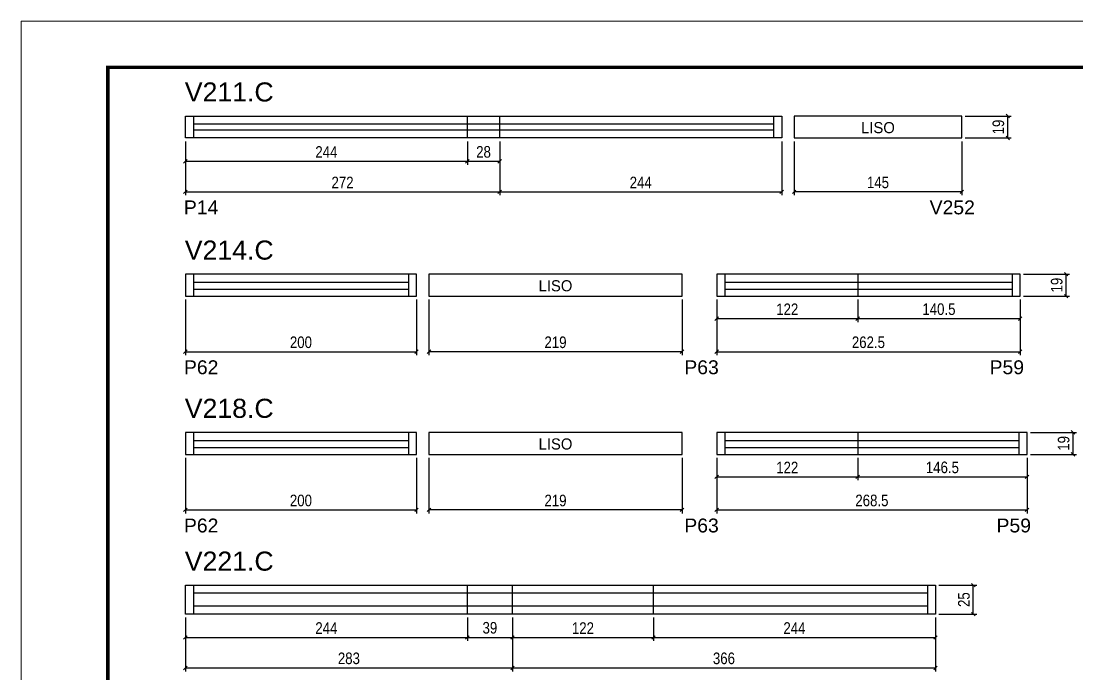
# Model space of a CAD drawing. Header units: millimetres. Extents: x 1959 to 8212, y 239 to 4735.
# Drawn here: x 5142 to 6056, y 3022 to 3587 of the extents above; entities that cross this region are included whole.
import ezdxf
from ezdxf.enums import TextEntityAlignment as Align

# ---------------------------------------------------------------- set-up
doc = ezdxf.new("R2010")
doc.units = ezdxf.units.MM
doc.linetypes.add('DASHED', pattern=[0.75, 0.5, -0.25])
for name, color, linetype in [('5', 5, 'Continuous'), ('COTA', 241, 'Continuous'), ('NOMENCLATURA', 7, 'Continuous'), ('Painéis', 200, 'Continuous'), ('SARR_2.2x7', 40, 'Continuous')]:
    doc.layers.add(name, color=color, linetype=linetype)
for name, color, linetype, lineweight in [('CARIMBO', 255, 'Continuous', 9), ('Folhas', 255, 'Continuous', 9), ('SARRAFO DE PRESSAO', 251, 'DASHED', 9)]:
    doc.layers.add(name, color=color, linetype=linetype, lineweight=lineweight)
doc.styles.add('COTA TECNICA', font='techl___.ttf', dxfattribs={"height": 10})
doc.styles.add('COTA TECNICA-50', font='techl___.ttf', dxfattribs={"height": 10})
doc.styles.get("Standard").update_dxf_attribs({"font": 'arial.ttf'})
doc.styles.add('Tecnologia', font='')
doc.styles.get('Tecnologia').set_extended_font_data('Forgotten Futurist')
doc.dimstyles.new('COTA PAINEL-50', dxfattribs={"dimtxt": 10, "dimasz": 3, "dimexe": 3, "dimexo": 3, "dimgap": 3, "dimtad": 1, "dimdec": 1, "dimzin": 12, "dimdsep": 46, "dimtxsty": 'COTA TECNICA-50', "dimblk1": 'OBLIQUE', "dimblk2": 'OBLIQUE', "dimsah": 1, "dimcen": 0.9, "dimclrd": 4, "dimclre": 4, "dimclrt": 240, "dimadec": 1, "dimazin": 3, "dimtfac": 1, "dimtdec": 1, "dimtmove": 0, "dimatfit": 3, "dimfxl": 1, "dimtolj": 1, "dimtzin": 12, "dimarcsym": 0})
doc.dimstyles.new('PAINEL', dxfattribs={"dimtxt": 10, "dimasz": 3, "dimexe": 3, "dimexo": 3, "dimgap": 3, "dimtad": 1, "dimdec": 1, "dimzin": 12, "dimdsep": 46, "dimtxsty": 'COTA TECNICA', "dimblk1": 'OBLIQUE', "dimblk2": 'OBLIQUE', "dimsah": 1, "dimcen": 0.9, "dimclrd": 4, "dimclre": 4, "dimclrt": 240, "dimadec": 1, "dimazin": 3, "dimtfac": 1, "dimtdec": 1, "dimtmove": 0, "dimatfit": 3, "dimfxl": 1, "dimtolj": 1, "dimtzin": 12, "dimarcsym": 0})

# ---------------------------------------------------------------- blocks, each defined once
blk = doc.blocks.new('9999999999')
at = {"layer": 'Folhas'}
blk.add_lwpolyline([(98138.98, 34190.21), (99623.98, 34190.21), (99623.98, 35240.21), (98138.98, 35240.21)], close=True, dxfattribs=at)
at = {"layer": 'Folhas', "color": 30, "const_width": 3}
blk.add_lwpolyline([(98213.98, 34230.21), (99583.98, 34230.21), (99583.98, 35200.21), (98213.98, 35200.21)], close=True, dxfattribs=at)
blk = doc.blocks.new('_Oblique')
at = {"color": 0, "linetype": 'ByBlock', "lineweight": -2}
blk.add_line((-0.5, -0.5), (0.5, 0.5), dxfattribs=at)
blk = doc.blocks.new('*D59')
at = {"layer": 'COTA', "color": 4, "linetype": 'ByBlock', "lineweight": -2, "transparency": 16777216}
for p, q in [((5284.36, 3482.54), (5284.36, 3435.96)), ((5556.36, 3482.54), (5556.36, 3435.96)), ((5284.36, 3438.96), (5556.36, 3438.96))]:
    blk.add_line(p, q, dxfattribs=at)
at = {"layer": 'Defpoints', "color": 0, "linetype": 'ByBlock', "transparency": 16777216}
for p in [(5284.36, 3485.54), (5556.36, 3485.54), (5556.36, 3438.96)]:
    blk.add_point(p, dxfattribs=at)
at = {"layer": 'COTA', "color": 4, "linetype": 'ByBlock', "lineweight": -2, "transparency": 16777216, "xscale": 3, "yscale": 3, "zscale": 3, "rotation": 180}
blk.add_blockref('_Oblique', (5284.36, 3438.96), dxfattribs=at)
at = {"layer": 'COTA', "color": 4, "linetype": 'ByBlock', "lineweight": -2, "transparency": 16777216, "xscale": 3, "yscale": 3, "zscale": 3}
blk.add_blockref('_Oblique', (5556.36, 3438.96), dxfattribs=at)
at = {"layer": 'COTA', "color": 240, "linetype": 'ByBlock', "transparency": 16777216, "insert": (5420.36, 3447.04), "char_height": 10, "attachment_point": 5, "style": 'COTA TECNICA-50'}
blk.add_mtext('\\A1;272', dxfattribs=at)
blk = doc.blocks.new('*D60')
at = {"layer": 'COTA', "color": 4, "linetype": 'ByBlock', "lineweight": -2, "transparency": 16777216}
for p, q in [((5556.36, 3482.54), (5556.36, 3435.96)), ((5800.36, 3482.54), (5800.36, 3435.96)), ((5556.36, 3438.96), (5800.36, 3438.96))]:
    blk.add_line(p, q, dxfattribs=at)
at = {"layer": 'Defpoints', "color": 0, "linetype": 'ByBlock', "transparency": 16777216}
for p in [(5556.36, 3485.54), (5800.36, 3485.54), (5800.36, 3438.96)]:
    blk.add_point(p, dxfattribs=at)
at = {"layer": 'COTA', "color": 4, "linetype": 'ByBlock', "lineweight": -2, "transparency": 16777216, "xscale": 3, "yscale": 3, "zscale": 3, "rotation": 180}
blk.add_blockref('_Oblique', (5556.36, 3438.96), dxfattribs=at)
at = {"layer": 'COTA', "color": 4, "linetype": 'ByBlock', "lineweight": -2, "transparency": 16777216, "xscale": 3, "yscale": 3, "zscale": 3}
blk.add_blockref('_Oblique', (5800.36, 3438.96), dxfattribs=at)
at = {"layer": 'COTA', "color": 240, "linetype": 'ByBlock', "transparency": 16777216, "insert": (5678.36, 3447.04), "char_height": 10, "attachment_point": 5, "style": 'COTA TECNICA-50'}
blk.add_mtext('\\A1;244', dxfattribs=at)
blk = doc.blocks.new('*D61')
at = {"layer": 'COTA', "color": 4, "lineweight": -2, "transparency": 16777216}
for p, q in [((5284.36, 3482.54), (5284.36, 3462.38)), ((5528.36, 3482.54), (5528.36, 3462.38)), ((5284.36, 3465.38), (5528.36, 3465.38))]:
    blk.add_line(p, q, dxfattribs=at)
at = {"layer": 'Defpoints', "color": 0, "transparency": 16777216}
for p in [(5284.36, 3485.54), (5528.36, 3485.54), (5528.36, 3465.38)]:
    blk.add_point(p, dxfattribs=at)
at = {"layer": 'COTA', "color": 4, "lineweight": -2, "transparency": 16777216, "xscale": 3, "yscale": 3, "zscale": 3, "rotation": 180}
blk.add_blockref('_Oblique', (5284.36, 3465.38), dxfattribs=at)
at = {"layer": 'COTA', "color": 4, "lineweight": -2, "transparency": 16777216, "xscale": 3, "yscale": 3, "zscale": 3}
blk.add_blockref('_Oblique', (5528.36, 3465.38), dxfattribs=at)
at = {"layer": 'COTA', "color": 240, "transparency": 16777216, "insert": (5406.36, 3473.45), "char_height": 10, "attachment_point": 5, "style": 'COTA TECNICA'}
blk.add_mtext('\\A1;244', dxfattribs=at)
blk = doc.blocks.new('*D62')
at = {"layer": 'COTA', "color": 4, "lineweight": -2, "transparency": 16777216}
for p, q in [((5528.36, 3482.54), (5528.36, 3462.38)), ((5556.36, 3482.54), (5556.36, 3462.38)), ((5528.36, 3465.38), (5556.36, 3465.38))]:
    blk.add_line(p, q, dxfattribs=at)
at = {"layer": 'Defpoints', "color": 0, "transparency": 16777216}
for p in [(5528.36, 3485.54), (5556.36, 3485.54), (5556.36, 3465.38)]:
    blk.add_point(p, dxfattribs=at)
at = {"layer": 'COTA', "color": 4, "lineweight": -2, "transparency": 16777216, "xscale": 3, "yscale": 3, "zscale": 3, "rotation": 180}
blk.add_blockref('_Oblique', (5528.36, 3465.38), dxfattribs=at)
at = {"layer": 'COTA', "color": 4, "lineweight": -2, "transparency": 16777216, "xscale": 3, "yscale": 3, "zscale": 3}
blk.add_blockref('_Oblique', (5556.36, 3465.38), dxfattribs=at)
at = {"layer": 'COTA', "color": 240, "transparency": 16777216, "insert": (5542.36, 3473.47), "char_height": 10, "attachment_point": 5, "style": 'COTA TECNICA'}
blk.add_mtext('\\A1;28', dxfattribs=at)
blk = doc.blocks.new('*D63')
at = {"layer": 'COTA', "color": 4, "lineweight": -2, "transparency": 16777216}
for p, q in [((5811.12, 3482.54), (5811.12, 3435.96)), ((5956.12, 3482.54), (5956.12, 3435.96)), ((5956.12, 3438.96), (5811.12, 3438.96))]:
    blk.add_line(p, q, dxfattribs=at)
at = {"layer": 'Defpoints', "color": 0, "transparency": 16777216}
for p in [(5811.12, 3485.54), (5956.12, 3485.54), (5811.12, 3438.96)]:
    blk.add_point(p, dxfattribs=at)
at = {"layer": 'COTA', "color": 4, "lineweight": -2, "transparency": 16777216, "xscale": 3, "yscale": 3, "zscale": 3, "rotation": 180}
blk.add_blockref('_Oblique', (5811.12, 3438.96), dxfattribs=at)
at = {"layer": 'COTA', "color": 4, "lineweight": -2, "transparency": 16777216, "xscale": 3, "yscale": 3, "zscale": 3}
blk.add_blockref('_Oblique', (5956.12, 3438.96), dxfattribs=at)
at = {"layer": 'COTA', "color": 240, "transparency": 16777216, "insert": (5883.62, 3447.07), "char_height": 10, "attachment_point": 5, "style": 'COTA TECNICA'}
blk.add_mtext('\\A1;145', dxfattribs=at)
blk = doc.blocks.new('*D64')
at = {"layer": 'COTA', "color": 4, "lineweight": -2, "transparency": 16777216}
for p, q in [((5959.12, 3504.54), (5998.91, 3504.54)), ((5995.91, 3485.54), (5995.91, 3504.54)), ((5959.12, 3485.54), (5998.91, 3485.54))]:
    blk.add_line(p, q, dxfattribs=at)
at = {"layer": 'Defpoints', "color": 0, "transparency": 16777216}
for p in [(5956.12, 3504.54), (5995.91, 3504.54), (5956.12, 3485.54)]:
    blk.add_point(p, dxfattribs=at)
at = {"layer": 'COTA', "color": 4, "lineweight": -2, "transparency": 16777216, "xscale": 3, "yscale": 3, "zscale": 3}
for p, rotation in [((5995.91, 3504.54), 90), ((5995.91, 3485.54), 270)]:
    blk.add_blockref('_Oblique', p, dxfattribs=dict(at, rotation=rotation))
at = {"layer": 'COTA', "color": 240, "transparency": 16777216, "insert": (5987.82, 3495.04), "char_height": 10, "attachment_point": 5, "rotation": 90, "style": 'COTA TECNICA'}
blk.add_mtext('\\A1;19', dxfattribs=at)
blk = doc.blocks.new('*D65')
at = {"layer": 'COTA', "color": 4, "linetype": 'ByBlock', "lineweight": -2, "transparency": 16777216}
for p, q in [((5284.36, 3345.77), (5284.36, 3297.68)), ((5484.36, 3345.77), (5484.36, 3297.68)), ((5284.36, 3300.68), (5484.36, 3300.68))]:
    blk.add_line(p, q, dxfattribs=at)
at = {"layer": 'Defpoints', "color": 0, "linetype": 'ByBlock', "transparency": 16777216}
for p in [(5284.36, 3348.77), (5484.36, 3348.77), (5484.36, 3300.68)]:
    blk.add_point(p, dxfattribs=at)
at = {"layer": 'COTA', "color": 4, "linetype": 'ByBlock', "lineweight": -2, "transparency": 16777216, "xscale": 3, "yscale": 3, "zscale": 3, "rotation": 180}
blk.add_blockref('_Oblique', (5284.36, 3300.68), dxfattribs=at)
at = {"layer": 'COTA', "color": 4, "linetype": 'ByBlock', "lineweight": -2, "transparency": 16777216, "xscale": 3, "yscale": 3, "zscale": 3}
blk.add_blockref('_Oblique', (5484.36, 3300.68), dxfattribs=at)
at = {"layer": 'COTA', "color": 240, "linetype": 'ByBlock', "transparency": 16777216, "insert": (5384.36, 3308.78), "char_height": 10, "attachment_point": 5, "style": 'COTA TECNICA-50'}
blk.add_mtext('\\A1;200', dxfattribs=at)
blk = doc.blocks.new('*D66')
at = {"layer": 'COTA', "color": 4, "lineweight": -2, "transparency": 16777216}
for p, q in [((5495.12, 3345.77), (5495.12, 3297.68)), ((5714.12, 3345.77), (5714.12, 3297.68)), ((5714.12, 3300.68), (5495.12, 3300.68))]:
    blk.add_line(p, q, dxfattribs=at)
at = {"layer": 'Defpoints', "color": 0, "transparency": 16777216}
for p in [(5495.12, 3348.77), (5714.12, 3348.77), (5495.12, 3300.68)]:
    blk.add_point(p, dxfattribs=at)
at = {"layer": 'COTA', "color": 4, "lineweight": -2, "transparency": 16777216, "xscale": 3, "yscale": 3, "zscale": 3, "rotation": 180}
blk.add_blockref('_Oblique', (5495.12, 3300.68), dxfattribs=at)
at = {"layer": 'COTA', "color": 4, "lineweight": -2, "transparency": 16777216, "xscale": 3, "yscale": 3, "zscale": 3}
blk.add_blockref('_Oblique', (5714.12, 3300.68), dxfattribs=at)
at = {"layer": 'COTA', "color": 240, "transparency": 16777216, "insert": (5604.62, 3308.77), "char_height": 10, "attachment_point": 5, "style": 'COTA TECNICA'}
blk.add_mtext('\\A1;219', dxfattribs=at)
blk = doc.blocks.new('*D67')
at = {"layer": 'COTA', "color": 4, "linetype": 'ByBlock', "lineweight": -2, "transparency": 16777216}
for p, q in [((5744.12, 3345.77), (5744.12, 3297.68)), ((6006.62, 3345.77), (6006.62, 3297.68)), ((5744.12, 3300.68), (6006.62, 3300.68))]:
    blk.add_line(p, q, dxfattribs=at)
at = {"layer": 'Defpoints', "color": 0, "linetype": 'ByBlock', "transparency": 16777216}
for p in [(5744.12, 3348.77), (6006.62, 3348.77), (6006.62, 3300.68)]:
    blk.add_point(p, dxfattribs=at)
at = {"layer": 'COTA', "color": 4, "linetype": 'ByBlock', "lineweight": -2, "transparency": 16777216, "xscale": 3, "yscale": 3, "zscale": 3, "rotation": 180}
blk.add_blockref('_Oblique', (5744.12, 3300.68), dxfattribs=at)
at = {"layer": 'COTA', "color": 4, "linetype": 'ByBlock', "lineweight": -2, "transparency": 16777216, "xscale": 3, "yscale": 3, "zscale": 3}
blk.add_blockref('_Oblique', (6006.62, 3300.68), dxfattribs=at)
at = {"layer": 'COTA', "color": 240, "linetype": 'ByBlock', "transparency": 16777216, "insert": (5875.37, 3308.79), "char_height": 10, "attachment_point": 5, "style": 'COTA TECNICA-50'}
blk.add_mtext('\\A1;262.5', dxfattribs=at)
blk = doc.blocks.new('*D68')
at = {"layer": 'COTA', "color": 4, "lineweight": -2, "transparency": 16777216}
for p, q in [((5744.12, 3345.77), (5744.12, 3326.3)), ((5866.12, 3345.77), (5866.12, 3326.3)), ((5744.12, 3329.3), (5866.12, 3329.3))]:
    blk.add_line(p, q, dxfattribs=at)
at = {"layer": 'Defpoints', "color": 0, "transparency": 16777216}
for p in [(5744.12, 3348.77), (5866.12, 3348.77), (5866.12, 3329.3)]:
    blk.add_point(p, dxfattribs=at)
at = {"layer": 'COTA', "color": 4, "lineweight": -2, "transparency": 16777216, "xscale": 3, "yscale": 3, "zscale": 3, "rotation": 180}
blk.add_blockref('_Oblique', (5744.12, 3329.3), dxfattribs=at)
at = {"layer": 'COTA', "color": 4, "lineweight": -2, "transparency": 16777216, "xscale": 3, "yscale": 3, "zscale": 3}
blk.add_blockref('_Oblique', (5866.12, 3329.3), dxfattribs=at)
at = {"layer": 'COTA', "color": 240, "transparency": 16777216, "insert": (5805.12, 3337.36), "char_height": 10, "attachment_point": 5, "style": 'COTA TECNICA'}
blk.add_mtext('\\A1;122', dxfattribs=at)
blk = doc.blocks.new('*D69')
at = {"layer": 'COTA', "color": 4, "lineweight": -2, "transparency": 16777216}
for p, q in [((5866.12, 3345.77), (5866.12, 3326.3)), ((6006.62, 3345.77), (6006.62, 3326.3)), ((5866.12, 3329.3), (6006.62, 3329.3))]:
    blk.add_line(p, q, dxfattribs=at)
at = {"layer": 'Defpoints', "color": 0, "transparency": 16777216}
for p in [(5866.12, 3348.77), (6006.62, 3348.77), (6006.62, 3329.3)]:
    blk.add_point(p, dxfattribs=at)
at = {"layer": 'COTA', "color": 4, "lineweight": -2, "transparency": 16777216, "xscale": 3, "yscale": 3, "zscale": 3, "rotation": 180}
blk.add_blockref('_Oblique', (5866.12, 3329.3), dxfattribs=at)
at = {"layer": 'COTA', "color": 4, "lineweight": -2, "transparency": 16777216, "xscale": 3, "yscale": 3, "zscale": 3}
blk.add_blockref('_Oblique', (6006.62, 3329.3), dxfattribs=at)
at = {"layer": 'COTA', "color": 240, "transparency": 16777216, "insert": (5936.37, 3337.41), "char_height": 10, "attachment_point": 5, "style": 'COTA TECNICA'}
blk.add_mtext('\\A1;140.5', dxfattribs=at)
blk = doc.blocks.new('*D70')
at = {"layer": 'COTA', "color": 4, "lineweight": -2, "transparency": 16777216}
for p, q in [((6009.62, 3367.77), (6049.41, 3367.77)), ((6046.41, 3348.77), (6046.41, 3367.77)), ((6009.62, 3348.77), (6049.41, 3348.77))]:
    blk.add_line(p, q, dxfattribs=at)
at = {"layer": 'Defpoints', "color": 0, "transparency": 16777216}
for p in [(6006.62, 3367.77), (6046.41, 3367.77), (6006.62, 3348.77)]:
    blk.add_point(p, dxfattribs=at)
at = {"layer": 'COTA', "color": 4, "lineweight": -2, "transparency": 16777216, "xscale": 3, "yscale": 3, "zscale": 3}
for p, rotation in [((6046.41, 3367.77), 90), ((6046.41, 3348.77), 270)]:
    blk.add_blockref('_Oblique', p, dxfattribs=dict(at, rotation=rotation))
at = {"layer": 'COTA', "color": 240, "transparency": 16777216, "insert": (6038.32, 3358.27), "char_height": 10, "attachment_point": 5, "rotation": 90, "style": 'COTA TECNICA'}
blk.add_mtext('\\A1;19', dxfattribs=at)
blk = doc.blocks.new('*D71')
at = {"layer": 'COTA', "color": 4, "linetype": 'ByBlock', "lineweight": -2, "transparency": 16777216}
for p, q in [((5284.36, 3208.89), (5284.36, 3160.8)), ((5484.36, 3208.89), (5484.36, 3160.8)), ((5284.36, 3163.8), (5484.36, 3163.8))]:
    blk.add_line(p, q, dxfattribs=at)
at = {"layer": 'Defpoints', "color": 0, "linetype": 'ByBlock', "transparency": 16777216}
for p in [(5284.36, 3211.89), (5484.36, 3211.89), (5484.36, 3163.8)]:
    blk.add_point(p, dxfattribs=at)
at = {"layer": 'COTA', "color": 4, "linetype": 'ByBlock', "lineweight": -2, "transparency": 16777216, "xscale": 3, "yscale": 3, "zscale": 3, "rotation": 180}
blk.add_blockref('_Oblique', (5284.36, 3163.8), dxfattribs=at)
at = {"layer": 'COTA', "color": 4, "linetype": 'ByBlock', "lineweight": -2, "transparency": 16777216, "xscale": 3, "yscale": 3, "zscale": 3}
blk.add_blockref('_Oblique', (5484.36, 3163.8), dxfattribs=at)
at = {"layer": 'COTA', "color": 240, "linetype": 'ByBlock', "transparency": 16777216, "insert": (5384.36, 3171.91), "char_height": 10, "attachment_point": 5, "style": 'COTA TECNICA-50'}
blk.add_mtext('\\A1;200', dxfattribs=at)
blk = doc.blocks.new('*D75')
at = {"layer": 'COTA', "color": 4, "lineweight": -2, "transparency": 16777216}
for p, q in [((5495.12, 3208.89), (5495.12, 3160.8)), ((5714.12, 3208.89), (5714.12, 3160.8)), ((5714.12, 3163.8), (5495.12, 3163.8))]:
    blk.add_line(p, q, dxfattribs=at)
at = {"layer": 'Defpoints', "color": 0, "transparency": 16777216}
for p in [(5495.12, 3211.89), (5714.12, 3211.89), (5495.12, 3163.8)]:
    blk.add_point(p, dxfattribs=at)
at = {"layer": 'COTA', "color": 4, "lineweight": -2, "transparency": 16777216, "xscale": 3, "yscale": 3, "zscale": 3, "rotation": 180}
blk.add_blockref('_Oblique', (5495.12, 3163.8), dxfattribs=at)
at = {"layer": 'COTA', "color": 4, "lineweight": -2, "transparency": 16777216, "xscale": 3, "yscale": 3, "zscale": 3}
blk.add_blockref('_Oblique', (5714.12, 3163.8), dxfattribs=at)
at = {"layer": 'COTA', "color": 240, "transparency": 16777216, "insert": (5604.62, 3171.89), "char_height": 10, "attachment_point": 5, "style": 'COTA TECNICA'}
blk.add_mtext('\\A1;219', dxfattribs=at)
blk = doc.blocks.new('*D76')
at = {"layer": 'COTA', "color": 4, "linetype": 'ByBlock', "lineweight": -2, "transparency": 16777216}
for p, q in [((5744.12, 3208.89), (5744.12, 3160.8)), ((6012.62, 3208.89), (6012.62, 3160.8)), ((5744.12, 3163.8), (6012.62, 3163.8))]:
    blk.add_line(p, q, dxfattribs=at)
at = {"layer": 'Defpoints', "color": 0, "linetype": 'ByBlock', "transparency": 16777216}
for p in [(5744.12, 3211.89), (6012.62, 3211.89), (6012.62, 3163.8)]:
    blk.add_point(p, dxfattribs=at)
at = {"layer": 'COTA', "color": 4, "linetype": 'ByBlock', "lineweight": -2, "transparency": 16777216, "xscale": 3, "yscale": 3, "zscale": 3, "rotation": 180}
blk.add_blockref('_Oblique', (5744.12, 3163.8), dxfattribs=at)
at = {"layer": 'COTA', "color": 4, "linetype": 'ByBlock', "lineweight": -2, "transparency": 16777216, "xscale": 3, "yscale": 3, "zscale": 3}
blk.add_blockref('_Oblique', (6012.62, 3163.8), dxfattribs=at)
at = {"layer": 'COTA', "color": 240, "linetype": 'ByBlock', "transparency": 16777216, "insert": (5878.37, 3171.94), "char_height": 10, "attachment_point": 5, "style": 'COTA TECNICA-50'}
blk.add_mtext('\\A1;268.5', dxfattribs=at)
blk = doc.blocks.new('*D72')
at = {"layer": 'COTA', "color": 4, "lineweight": -2, "transparency": 16777216}
for p, q in [((5744.12, 3208.89), (5744.12, 3189.43)), ((5866.12, 3208.89), (5866.12, 3189.43)), ((5744.12, 3192.43), (5866.12, 3192.43))]:
    blk.add_line(p, q, dxfattribs=at)
at = {"layer": 'Defpoints', "color": 0, "transparency": 16777216}
for p in [(5744.12, 3211.89), (5866.12, 3211.89), (5866.12, 3192.43)]:
    blk.add_point(p, dxfattribs=at)
at = {"layer": 'COTA', "color": 4, "lineweight": -2, "transparency": 16777216, "xscale": 3, "yscale": 3, "zscale": 3, "rotation": 180}
blk.add_blockref('_Oblique', (5744.12, 3192.43), dxfattribs=at)
at = {"layer": 'COTA', "color": 4, "lineweight": -2, "transparency": 16777216, "xscale": 3, "yscale": 3, "zscale": 3}
blk.add_blockref('_Oblique', (5866.12, 3192.43), dxfattribs=at)
at = {"layer": 'COTA', "color": 240, "transparency": 16777216, "insert": (5805.12, 3200.48), "char_height": 10, "attachment_point": 5, "style": 'COTA TECNICA'}
blk.add_mtext('\\A1;122', dxfattribs=at)
blk = doc.blocks.new('*D73')
at = {"layer": 'COTA', "color": 4, "lineweight": -2, "transparency": 16777216}
for p, q in [((5866.12, 3208.89), (5866.12, 3189.43)), ((6012.62, 3208.89), (6012.62, 3189.43)), ((5866.12, 3192.43), (6012.62, 3192.43))]:
    blk.add_line(p, q, dxfattribs=at)
at = {"layer": 'Defpoints', "color": 0, "transparency": 16777216}
for p in [(5866.12, 3211.89), (6012.62, 3211.89), (6012.62, 3192.43)]:
    blk.add_point(p, dxfattribs=at)
at = {"layer": 'COTA', "color": 4, "lineweight": -2, "transparency": 16777216, "xscale": 3, "yscale": 3, "zscale": 3, "rotation": 180}
blk.add_blockref('_Oblique', (5866.12, 3192.43), dxfattribs=at)
at = {"layer": 'COTA', "color": 4, "lineweight": -2, "transparency": 16777216, "xscale": 3, "yscale": 3, "zscale": 3}
blk.add_blockref('_Oblique', (6012.62, 3192.43), dxfattribs=at)
at = {"layer": 'COTA', "color": 240, "transparency": 16777216, "insert": (5939.37, 3200.54), "char_height": 10, "attachment_point": 5, "style": 'COTA TECNICA'}
blk.add_mtext('\\A1;146.5', dxfattribs=at)
blk = doc.blocks.new('*D74')
at = {"layer": 'COTA', "color": 4, "lineweight": -2, "transparency": 16777216}
for p, q in [((6015.62, 3230.89), (6055.41, 3230.89)), ((6052.41, 3211.89), (6052.41, 3230.89)), ((6015.62, 3211.89), (6055.41, 3211.89))]:
    blk.add_line(p, q, dxfattribs=at)
at = {"layer": 'Defpoints', "color": 0, "transparency": 16777216}
for p in [(6012.62, 3230.89), (6052.41, 3230.89), (6012.62, 3211.89)]:
    blk.add_point(p, dxfattribs=at)
at = {"layer": 'COTA', "color": 4, "lineweight": -2, "transparency": 16777216, "xscale": 3, "yscale": 3, "zscale": 3}
for p, rotation in [((6052.41, 3230.89), 90), ((6052.41, 3211.89), 270)]:
    blk.add_blockref('_Oblique', p, dxfattribs=dict(at, rotation=rotation))
at = {"layer": 'COTA', "color": 240, "transparency": 16777216, "insert": (6044.32, 3221.39), "char_height": 10, "attachment_point": 5, "rotation": 90, "style": 'COTA TECNICA'}
blk.add_mtext('\\A1;19', dxfattribs=at)
blk = doc.blocks.new('*D77')
at = {"layer": 'COTA', "color": 4, "linetype": 'ByBlock', "lineweight": -2, "transparency": 16777216}
for p, q in [((5284.36, 3070.7), (5284.36, 3024.12)), ((5567.36, 3070.7), (5567.36, 3024.12)), ((5284.36, 3027.12), (5567.36, 3027.12))]:
    blk.add_line(p, q, dxfattribs=at)
at = {"layer": 'Defpoints', "color": 0, "linetype": 'ByBlock', "transparency": 16777216}
for p in [(5284.36, 3073.7), (5567.36, 3073.7), (5567.36, 3027.12)]:
    blk.add_point(p, dxfattribs=at)
at = {"layer": 'COTA', "color": 4, "linetype": 'ByBlock', "lineweight": -2, "transparency": 16777216, "xscale": 3, "yscale": 3, "zscale": 3, "rotation": 180}
blk.add_blockref('_Oblique', (5284.36, 3027.12), dxfattribs=at)
at = {"layer": 'COTA', "color": 4, "linetype": 'ByBlock', "lineweight": -2, "transparency": 16777216, "xscale": 3, "yscale": 3, "zscale": 3}
blk.add_blockref('_Oblique', (5567.36, 3027.12), dxfattribs=at)
at = {"layer": 'COTA', "color": 240, "linetype": 'ByBlock', "transparency": 16777216, "insert": (5425.86, 3035.36), "char_height": 10, "attachment_point": 5, "style": 'COTA TECNICA-50'}
blk.add_mtext('\\A1;283', dxfattribs=at)
blk = doc.blocks.new('*D78')
at = {"layer": 'COTA', "color": 4, "linetype": 'ByBlock', "lineweight": -2, "transparency": 16777216}
for p, q in [((5567.36, 3070.7), (5567.36, 3024.12)), ((5933.36, 3070.7), (5933.36, 3024.12)), ((5567.36, 3027.12), (5933.36, 3027.12))]:
    blk.add_line(p, q, dxfattribs=at)
at = {"layer": 'Defpoints', "color": 0, "linetype": 'ByBlock', "transparency": 16777216}
for p in [(5567.36, 3073.7), (5933.36, 3073.7), (5933.36, 3027.12)]:
    blk.add_point(p, dxfattribs=at)
at = {"layer": 'COTA', "color": 4, "linetype": 'ByBlock', "lineweight": -2, "transparency": 16777216, "xscale": 3, "yscale": 3, "zscale": 3, "rotation": 180}
blk.add_blockref('_Oblique', (5567.36, 3027.12), dxfattribs=at)
at = {"layer": 'COTA', "color": 4, "linetype": 'ByBlock', "lineweight": -2, "transparency": 16777216, "xscale": 3, "yscale": 3, "zscale": 3}
blk.add_blockref('_Oblique', (5933.36, 3027.12), dxfattribs=at)
at = {"layer": 'COTA', "color": 240, "linetype": 'ByBlock', "transparency": 16777216, "insert": (5750.36, 3035.34), "char_height": 10, "attachment_point": 5, "style": 'COTA TECNICA-50'}
blk.add_mtext('\\A1;366', dxfattribs=at)
blk = doc.blocks.new('*D79')
at = {"layer": 'COTA', "color": 4, "lineweight": -2, "transparency": 16777216}
for p, q in [((5936.36, 3098.7), (5969.13, 3098.7)), ((5966.13, 3073.7), (5966.13, 3098.7)), ((5936.36, 3073.7), (5969.13, 3073.7))]:
    blk.add_line(p, q, dxfattribs=at)
at = {"layer": 'Defpoints', "color": 0, "transparency": 16777216}
for p in [(5933.36, 3098.7), (5966.13, 3098.7), (5933.36, 3073.7)]:
    blk.add_point(p, dxfattribs=at)
at = {"layer": 'COTA', "color": 4, "lineweight": -2, "transparency": 16777216, "xscale": 3, "yscale": 3, "zscale": 3}
for p, rotation in [((5966.13, 3098.7), 90), ((5966.13, 3073.7), 270)]:
    blk.add_blockref('_Oblique', p, dxfattribs=dict(at, rotation=rotation))
at = {"layer": 'COTA', "color": 240, "transparency": 16777216, "insert": (5958.02, 3086.2), "char_height": 10, "attachment_point": 5, "rotation": 90, "style": 'COTA TECNICA'}
blk.add_mtext('\\A1;25', dxfattribs=at)
blk = doc.blocks.new('*D81')
at = {"layer": 'COTA', "color": 4, "lineweight": -2, "transparency": 16777216}
for p, q in [((5284.36, 3070.7), (5284.36, 3050.53)), ((5528.36, 3070.7), (5528.36, 3050.53)), ((5284.36, 3053.53), (5528.36, 3053.53))]:
    blk.add_line(p, q, dxfattribs=at)
at = {"layer": 'Defpoints', "color": 0, "transparency": 16777216}
for p in [(5284.36, 3073.7), (5528.36, 3073.7), (5528.36, 3053.53)]:
    blk.add_point(p, dxfattribs=at)
at = {"layer": 'COTA', "color": 4, "lineweight": -2, "transparency": 16777216, "xscale": 3, "yscale": 3, "zscale": 3, "rotation": 180}
blk.add_blockref('_Oblique', (5284.36, 3053.53), dxfattribs=at)
at = {"layer": 'COTA', "color": 4, "lineweight": -2, "transparency": 16777216, "xscale": 3, "yscale": 3, "zscale": 3}
blk.add_blockref('_Oblique', (5528.36, 3053.53), dxfattribs=at)
at = {"layer": 'COTA', "color": 240, "transparency": 16777216, "insert": (5406.36, 3061.61), "char_height": 10, "attachment_point": 5, "style": 'COTA TECNICA'}
blk.add_mtext('\\A1;244', dxfattribs=at)
blk = doc.blocks.new('*D82')
at = {"layer": 'COTA', "color": 4, "lineweight": -2, "transparency": 16777216}
for p, q in [((5528.36, 3070.7), (5528.36, 3050.53)), ((5567.36, 3070.7), (5567.36, 3050.53)), ((5528.36, 3053.53), (5567.36, 3053.53))]:
    blk.add_line(p, q, dxfattribs=at)
at = {"layer": 'Defpoints', "color": 0, "transparency": 16777216}
for p in [(5528.36, 3073.7), (5567.36, 3073.7), (5567.36, 3053.53)]:
    blk.add_point(p, dxfattribs=at)
at = {"layer": 'COTA', "color": 4, "lineweight": -2, "transparency": 16777216, "xscale": 3, "yscale": 3, "zscale": 3, "rotation": 180}
blk.add_blockref('_Oblique', (5528.36, 3053.53), dxfattribs=at)
at = {"layer": 'COTA', "color": 4, "lineweight": -2, "transparency": 16777216, "xscale": 3, "yscale": 3, "zscale": 3}
blk.add_blockref('_Oblique', (5567.36, 3053.53), dxfattribs=at)
at = {"layer": 'COTA', "color": 240, "transparency": 16777216, "insert": (5547.86, 3061.78), "char_height": 10, "attachment_point": 5, "style": 'COTA TECNICA'}
blk.add_mtext('\\A1;39', dxfattribs=at)
blk = doc.blocks.new('*D83')
at = {"layer": 'COTA', "color": 4, "lineweight": -2, "transparency": 16777216}
for p, q in [((5567.36, 3070.7), (5567.36, 3050.53)), ((5689.36, 3070.7), (5689.36, 3050.53)), ((5567.36, 3053.53), (5689.36, 3053.53))]:
    blk.add_line(p, q, dxfattribs=at)
at = {"layer": 'Defpoints', "color": 0, "transparency": 16777216}
for p in [(5567.36, 3073.7), (5689.36, 3073.7), (5689.36, 3053.53)]:
    blk.add_point(p, dxfattribs=at)
at = {"layer": 'COTA', "color": 4, "lineweight": -2, "transparency": 16777216, "xscale": 3, "yscale": 3, "zscale": 3, "rotation": 180}
blk.add_blockref('_Oblique', (5567.36, 3053.53), dxfattribs=at)
at = {"layer": 'COTA', "color": 4, "lineweight": -2, "transparency": 16777216, "xscale": 3, "yscale": 3, "zscale": 3}
blk.add_blockref('_Oblique', (5689.36, 3053.53), dxfattribs=at)
at = {"layer": 'COTA', "color": 240, "transparency": 16777216, "insert": (5628.36, 3061.59), "char_height": 10, "attachment_point": 5, "style": 'COTA TECNICA'}
blk.add_mtext('\\A1;122', dxfattribs=at)
blk = doc.blocks.new('*D80')
at = {"layer": 'COTA', "color": 4, "lineweight": -2, "transparency": 16777216}
for p, q in [((5689.36, 3070.7), (5689.36, 3050.53)), ((5933.36, 3070.7), (5933.36, 3050.53)), ((5689.36, 3053.53), (5933.36, 3053.53))]:
    blk.add_line(p, q, dxfattribs=at)
at = {"layer": 'Defpoints', "color": 0, "transparency": 16777216}
for p in [(5689.36, 3073.7), (5933.36, 3073.7), (5933.36, 3053.53)]:
    blk.add_point(p, dxfattribs=at)
at = {"layer": 'COTA', "color": 4, "lineweight": -2, "transparency": 16777216, "xscale": 3, "yscale": 3, "zscale": 3, "rotation": 180}
blk.add_blockref('_Oblique', (5689.36, 3053.53), dxfattribs=at)
at = {"layer": 'COTA', "color": 4, "lineweight": -2, "transparency": 16777216, "xscale": 3, "yscale": 3, "zscale": 3}
blk.add_blockref('_Oblique', (5933.36, 3053.53), dxfattribs=at)
at = {"layer": 'COTA', "color": 240, "transparency": 16777216, "insert": (5811.36, 3061.61), "char_height": 10, "attachment_point": 5, "style": 'COTA TECNICA'}
blk.add_mtext('\\A1;244', dxfattribs=at)

msp = doc.modelspace()

# ---------------------------------------------------------------- linework, layer by layer
at = {"layer": 'Painéis', "linetype": 'ByBlock'}
for p, q in [((5528.36, 3485.54), (5528.36, 3504.54)), ((5556.36, 3485.54), (5556.36, 3504.54)), ((5866.12, 3367.77), (5866.12, 3348.77)), ((5866.12, 3230.89), (5866.12, 3211.89)), ((5528.36, 3073.7), (5528.36, 3098.7)), ((5567.36, 3073.7), (5567.36, 3098.7)), ((5689.36, 3073.7), (5689.36, 3098.7))]:
    msp.add_line(p, q, dxfattribs=at)
for points in [[(5284.36, 3504.54), (5800.36, 3504.54), (5800.36, 3485.54), (5284.36, 3485.54)], [(5811.12, 3485.54), (5956.12, 3485.54), (5956.12, 3504.54), (5811.12, 3504.54)], [(5284.36, 3367.77), (5284.36, 3348.77), (5484.36, 3348.77), (5484.36, 3367.77)], [(5495.12, 3348.77), (5714.12, 3348.77), (5714.12, 3367.77), (5495.12, 3367.77)], [(5744.12, 3367.77), (5744.12, 3348.77), (6006.62, 3348.77), (6006.62, 3367.77)], [(5284.36, 3230.89), (5284.36, 3211.89), (5484.36, 3211.89), (5484.36, 3230.89)], [(5495.12, 3211.89), (5714.12, 3211.89), (5714.12, 3230.89), (5495.12, 3230.89)], [(5744.12, 3230.89), (5744.12, 3211.89), (6012.62, 3211.89), (6012.62, 3230.89)], [(5284.36, 3098.7), (5933.36, 3098.7), (5933.36, 3073.7), (5284.36, 3073.7)]]:
    msp.add_lwpolyline(points, close=True, dxfattribs=at)
at = {"layer": 'SARR_2.2x7', "linetype": 'Continuous'}
for p, q in [((5291.36, 3504.54), (5291.36, 3485.54)), ((5793.36, 3504.54), (5793.36, 3485.54)), ((5556.36, 3497.54), (5291.36, 3497.54)), ((5291.36, 3492.54), (5556.36, 3492.54)), ((5793.36, 3497.54), (5556.36, 3497.54)), ((5556.36, 3492.54), (5793.36, 3492.54)), ((5291.36, 3367.77), (5291.36, 3348.77)), ((5477.36, 3367.77), (5477.36, 3348.77)), ((5751.12, 3367.77), (5751.12, 3348.77)), ((5999.62, 3367.77), (5999.62, 3348.77)), ((5291.36, 3360.77), (5477.36, 3360.77)), ((5291.36, 3354.77), (5477.36, 3354.77)), ((5751.12, 3360.77), (5999.62, 3360.77)), ((5751.12, 3354.77), (5999.62, 3354.77)), ((5291.36, 3230.89), (5291.36, 3211.89)), ((5477.36, 3230.89), (5477.36, 3211.89)), ((5751.12, 3230.89), (5751.12, 3211.89)), ((6005.62, 3230.89), (6005.62, 3211.89)), ((5291.36, 3223.89), (5477.36, 3223.89)), ((5291.36, 3217.89), (5477.36, 3217.89)), ((5751.12, 3223.89), (6005.62, 3223.89)), ((5751.12, 3217.89), (6005.62, 3217.89)), ((5291.36, 3098.7), (5291.36, 3073.7)), ((5926.36, 3098.7), (5926.36, 3073.7)), ((5567.36, 3091.7), (5291.36, 3091.7)), ((5926.36, 3091.7), (5567.36, 3091.7)), ((5291.36, 3080.7), (5567.36, 3080.7)), ((5567.36, 3080.7), (5926.36, 3080.7))]:
    msp.add_line(p, q, dxfattribs=at)

# ---------------------------------------------------------------- block references
at = {"layer": 'SARRAFO DE PRESSAO', "color": 6, "linetype": 'ByBlock'}
msp.add_blockref('9999999999', (-92996.71, -31653.56), dxfattribs=at)

# ---------------------------------------------------------------- texts
at = {"layer": '5', "linetype": 'Continuous'}
for s, rotation, p in [('P14', 359.99996, (5283.1, 3419.5)), ('V252', 359.99996, (5928.32, 3419.5)), ('P62', 0.00004, (5283.14, 3281.22)), ('P63', 0.00004, (5716.07, 3281.22)), ('P59', 0.00004, (5980.21, 3281.22)), ('P62', 0.00004, (5283.14, 3144.34)), ('P63', 0.00004, (5716.07, 3144.34)), ('P59', 0.00004, (5986.21, 3144.34))]:
    msp.add_text(s, height=12, rotation=rotation, dxfattribs=at).set_placement(p)
at = {"layer": 'CARIMBO', "style": 'Tecnologia'}
for p in [(5883.62, 3489.71), (5604.62, 3352.93), (5604.62, 3216.05)]:
    msp.add_text('LISO', height=9.599, dxfattribs=at).set_placement(p, align=Align.CENTER)
at = {"layer": 'NOMENCLATURA', "linetype": 'Continuous'}
for s, p in [('V211.C', (5283.89, 3517.11)), ('V214.C', (5283.89, 3380.33)), ('V218.C', (5283.89, 3243.46)), ('V221.C', (5283.89, 3111.26))]:
    msp.add_text(s, height=16.5, dxfattribs=at).set_placement(p)

# ---------------------------------------------------------------- dimensions: what is measured, and where the dimension line sits
at = {"layer": 'COTA'}
for base, p1, p2, picture, middle in [((5995.91, 3504.54), (5956.12, 3485.54), (5956.12, 3504.54), '*D64', (5987.82, 3495.04)), ((6046.41, 3367.77), (6006.62, 3348.77), (6006.62, 3367.77), '*D70', (6038.32, 3358.27)), ((6052.41, 3230.89), (6012.62, 3211.89), (6012.62, 3230.89), '*D74', (6044.32, 3221.39)), ((5966.13, 3098.7), (5933.36, 3073.7), (5933.36, 3098.7), '*D79', (5958.02, 3086.2))]:
    dim = msp.add_linear_dim(base=base, p1=p1, p2=p2, angle=90, dimstyle='PAINEL', dxfattribs=at)
    dim.commit()
    dim.dimension.update_dxf_attribs({"geometry": picture, "text_midpoint": middle})
at = {"layer": 'COTA', "color": 1, "linetype": 'ByBlock'}
for base, p1, p2, picture, middle in [((5556.36, 3438.96), (5284.36, 3485.54), (5556.36, 3485.54), '*D59', (5420.36, 3447.04)), ((5800.36, 3438.96), (5556.36, 3485.54), (5800.36, 3485.54), '*D60', (5678.36, 3447.04)), ((5484.36, 3300.68), (5284.36, 3348.77), (5484.36, 3348.77), '*D65', (5384.36, 3308.78)), ((6006.62, 3300.68), (5744.12, 3348.77), (6006.62, 3348.77), '*D67', (5875.37, 3308.79)), ((5484.36, 3163.8), (5284.36, 3211.89), (5484.36, 3211.89), '*D71', (5384.36, 3171.91)), ((6012.62, 3163.8), (5744.12, 3211.89), (6012.62, 3211.89), '*D76', (5878.37, 3171.94)), ((5567.36, 3027.12), (5284.36, 3073.7), (5567.36, 3073.7), '*D77', (5425.86, 3035.36)), ((5933.36, 3027.12), (5567.36, 3073.7), (5933.36, 3073.7), '*D78', (5750.36, 3035.34))]:
    dim = msp.add_linear_dim(base=base, p1=p1, p2=p2, dimstyle='COTA PAINEL-50', override={"dimarcsym": 1}, dxfattribs=at)
    dim.commit()
    dim.dimension.update_dxf_attribs({"geometry": picture, "text_midpoint": middle})
at = {"layer": 'COTA'}
for base, p1, p2, picture, middle in [((5528.36, 3465.38), (5284.36, 3485.54), (5528.36, 3485.54), '*D61', (5406.36, 3473.45)), ((5811.12, 3438.96), (5956.12, 3485.54), (5811.12, 3485.54), '*D63', (5883.62, 3447.07)), ((5495.12, 3300.68), (5714.12, 3348.77), (5495.12, 3348.77), '*D66', (5604.62, 3308.77)), ((5866.12, 3329.3), (5744.12, 3348.77), (5866.12, 3348.77), '*D68', (5805.12, 3337.36)), ((5495.12, 3163.8), (5714.12, 3211.89), (5495.12, 3211.89), '*D75', (5604.62, 3171.89)), ((5866.12, 3192.43), (5744.12, 3211.89), (5866.12, 3211.89), '*D72', (5805.12, 3200.48)), ((5528.36, 3053.53), (5284.36, 3073.7), (5528.36, 3073.7), '*D81', (5406.36, 3061.61)), ((5689.36, 3053.53), (5567.36, 3073.7), (5689.36, 3073.7), '*D83', (5628.36, 3061.59))]:
    dim = msp.add_linear_dim(base=base, p1=p1, p2=p2, dimstyle='PAINEL', dxfattribs=at)
    dim.commit()
    dim.dimension.update_dxf_attribs({"geometry": picture, "text_midpoint": middle})
for base, p1, p2, picture, middle in [((5556.36, 3465.38), (5528.36, 3485.54), (5556.36, 3485.54), '*D62', (5542.36, 3473.47)), ((6006.62, 3329.3), (5866.12, 3348.77), (6006.62, 3348.77), '*D69', (5936.37, 3337.41)), ((6012.62, 3192.43), (5866.12, 3211.89), (6012.62, 3211.89), '*D73', (5939.37, 3200.54)), ((5567.36, 3053.53), (5528.36, 3073.7), (5567.36, 3073.7), '*D82', (5547.86, 3061.78)), ((5933.36, 3053.53), (5689.36, 3073.7), (5933.36, 3073.7), '*D80', (5811.36, 3061.61))]:
    dim = msp.add_linear_dim(base=base, p1=p1, p2=p2, dimstyle='PAINEL', override={"dimtmove": 1}, dxfattribs=at)
    dim.commit()
    dim.dimension.update_dxf_attribs({"geometry": picture, "text_midpoint": middle})

doc.saveas('drawing.dxf')
